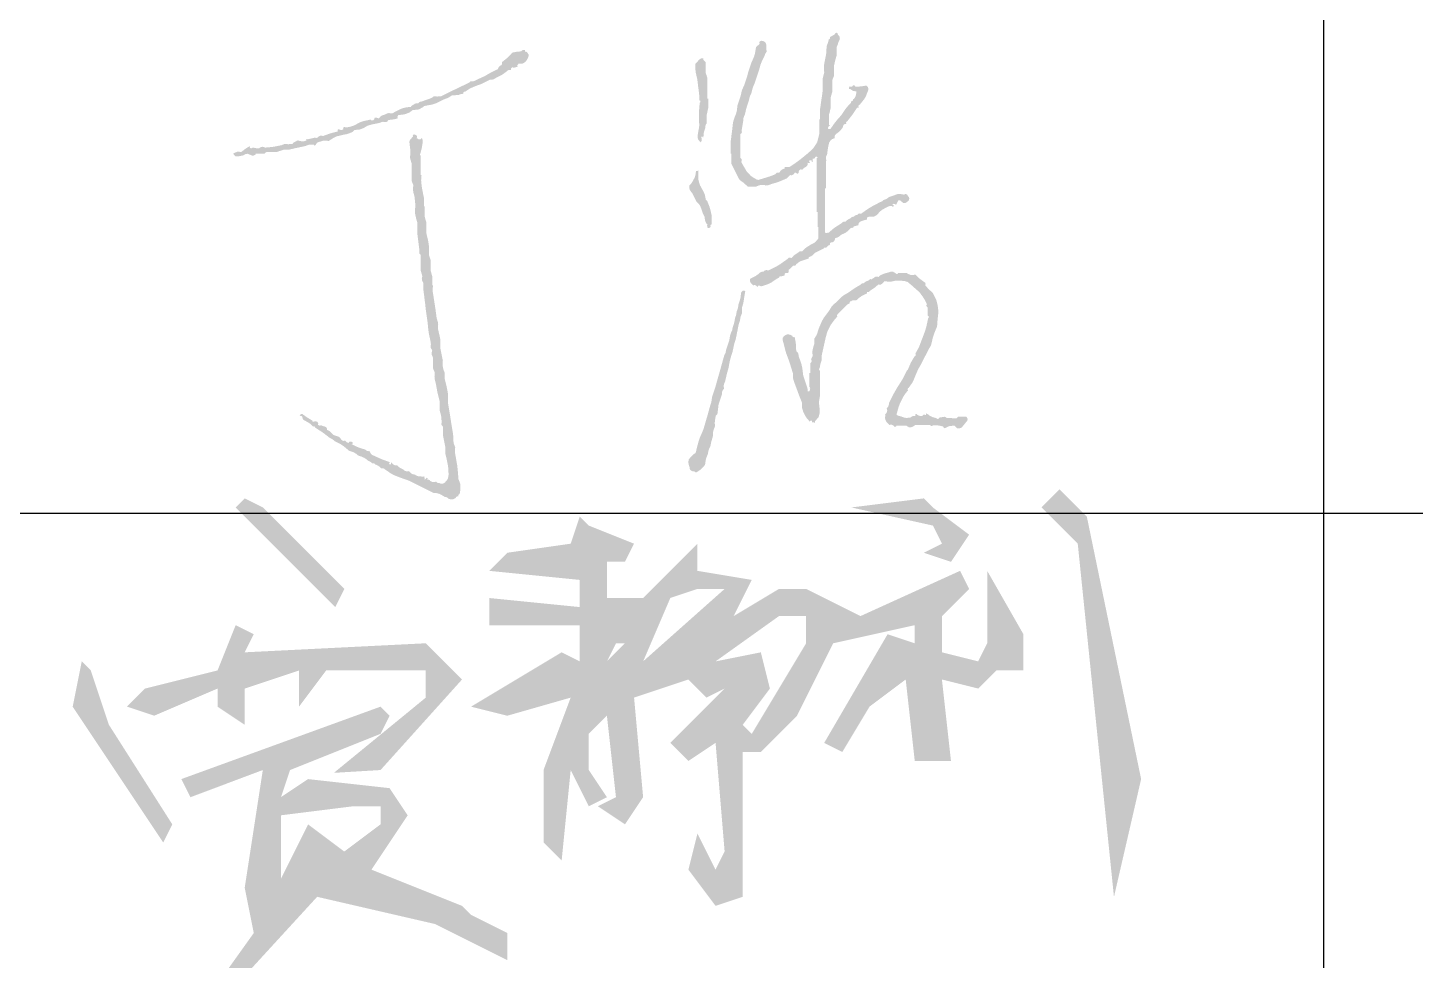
# Model space of a CAD drawing. Extents: x 6128144 to 12201635, y -1670122 to -706096.
# Drawn here: x 6537943 to 6539781, y -749982 to -748746 of the extents above; entities that cross this region are included whole.
import ezdxf

# ---------------------------------------------------------------- set-up
doc = ezdxf.new("R2010")
doc.units = 0
doc.header["$LTSCALE"] = 1000
doc.header["$MEASUREMENT"] = 0
doc.layers.get('0').update_dxf_attribs({"linetype": 'CONTINUOUS'})

msp = doc.modelspace()

# ---------------------------------------------------------------- hatches: boundary and pattern name
h = msp.add_hatch(color=256)
h.dxf.hatch_style = 1
h.paths.add_polyline_path([(6538432.9, -748866.3), (6538432.6, -748864.5), (6538432.9, -748863.3), (6538434, -748861.9), (6538440.3, -748861.2), (6538443.4, -748860.5), (6538449.3, -748858.1), (6538451.7, -748855.9), (6538453.6, -748855.1), (6538456.9, -748854.9), (6538460.3, -748854.5), (6538462.1, -748853.9), (6538465, -748852.1), (6538466.3, -748851.6), (6538466.9, -748851.1), (6538467.8, -748850), (6538478.6, -748847.9), (6538484, -748846.1), (6538493.9, -748841.2), (6538498.5, -748839.6), (6538500.7, -748838.5), (6538504.8, -748835.8), (6538508.3, -748835.6), (6538510, -748835.5), (6538513.5, -748835.3), (6538516, -748834.3), (6538517.4, -748834), (6538520, -748833.6), (6538519.9, -748832.2), (6538520.8, -748831), (6538522.2, -748830.9), (6538527.2, -748827.6), (6538529.8, -748826.2), (6538535.3, -748823.8), (6538538.3, -748822.6), (6538539.8, -748822.1), (6538542.9, -748821.1), (6538547.7, -748818.7), (6538550.1, -748817.5), (6538554.9, -748815.1), (6538558.5, -748814.9), (6538560.5, -748814.3), (6538563.6, -748812.4), (6538570.5, -748808.9), (6538573.8, -748806.8), (6538579.9, -748802), (6538581.3, -748802), (6538581.9, -748802), (6538583.2, -748802), (6538583.1, -748800.7), (6538583.4, -748799.8), (6538584.3, -748798.8), (6538587.4, -748798.9), (6538589, -748798.7), (6538591.9, -748797.7), (6538591.5, -748795.7), (6538593.2, -748793.8), (6538595.2, -748793.9), (6538598.2, -748793.7), (6538599.9, -748793), (6538602.3, -748791.1), (6538604.2, -748788.8), (6538605, -748787.4), (6538606.1, -748784.6), (6538606.6, -748782.7), (6538606.3, -748781.3), (6538605, -748779.7), (6538604.3, -748778.4), (6538603.2, -748777.9), (6538601.7, -748778.1), (6538601.7, -748777.2), (6538601.7, -748776.8), (6538601.7, -748775.9), (6538599.5, -748775.6), (6538598, -748776), (6538596.3, -748777.5), (6538591.7, -748777.9), (6538589.4, -748778.2), (6538584.8, -748779.2), (6538579.8, -748784.6), (6538577, -748787.1), (6538571.2, -748791.7), (6538571.4, -748793.9), (6538570.5, -748795.6), (6538568.5, -748796.6), (6538567.1, -748798.1), (6538566.5, -748799), (6538565.8, -748801), (6538558.7, -748804.3), (6538555.2, -748806.2), (6538548.4, -748810.2), (6538542.2, -748813), (6538539.2, -748814.4), (6538533.1, -748817.3), (6538530.9, -748817), (6538529.4, -748817.4), (6538527.7, -748818.9), (6538512.8, -748826), (6538505.4, -748829.6), (6538490.6, -748836.9), (6538488.4, -748836.9), (6538487.3, -748837), (6538485.2, -748837.4), (6538482.4, -748836.8), (6538480.4, -748837.3), (6538478.1, -748839.1), (6538472.7, -748841.1), (6538470, -748842), (6538464.5, -748844), (6538462.6, -748844.3), (6538461.6, -748844.8), (6538460.1, -748846.2), (6538457.4, -748846.3), (6538455.9, -748846.8), (6538453.6, -748848.3), (6538452.1, -748849.1), (6538451.4, -748849.7), (6538450.3, -748851.1), (6538445.5, -748851.5), (6538443.1, -748851.9), (6538438.4, -748853.2), (6538433.1, -748855.8), (6538430.5, -748857.1), (6538425.3, -748859.8), (6538421.4, -748859.2), (6538419, -748859.6), (6538415.5, -748861.4), (6538412, -748862.5), (6538410.3, -748863.6), (6538407.9, -748866.3), (6538405.4, -748865.5), (6538403.9, -748865.3), (6538401.3, -748865.8), (6538402, -748865.9), (6538402.3, -748866.9), (6538401.9, -748867.4), (6538400.6, -748868.9), (6538398.5, -748869.1), (6538397, -748867.9), (6538387.9, -748869.8), (6538383.4, -748871.3), (6538375.2, -748875.6), (6538370.6, -748877.2), (6538368.1, -748877.8), (6538363.2, -748878.3), (6538363.2, -748877.8), (6538362.5, -748877.5), (6538362.1, -748877.7), (6538361.1, -748878.2), (6538360.6, -748879.4), (6538361, -748880.5), (6538359.1, -748881.6), (6538357.7, -748881.7), (6538355.6, -748881), (6538354.7, -748880.7), (6538354, -748880.9), (6538353.4, -748881.5), (6538353.4, -748882.4), (6538353.4, -748882.9), (6538353.4, -748883.7), (6538345.4, -748885.7), (6538341.5, -748886.9), (6538333.8, -748889.7), (6538331.7, -748889), (6538330.2, -748889.2), (6538328.4, -748890.3), (6538326.7, -748891.8), (6538325.2, -748892.2), (6538322.9, -748891.9), (6538319, -748892.8), (6538317, -748893.2), (6538313.1, -748894.1), (6538312.9, -748893.6), (6538312.5, -748893.5), (6538312, -748893.5), (6538312, -748894.4), (6538312, -748894.8), (6538312, -748895.7), (6538308.6, -748896.6), (6538306.8, -748896.7), (6538303.3, -748896.3), (6538301.2, -748895.5), (6538299.7, -748895.7), (6538297.9, -748896.8), (6538295.9, -748897.7), (6538294.9, -748898.4), (6538293.5, -748900.1), (6538291.3, -748900.1), (6538290.2, -748900.2), (6538288.1, -748900.6), (6538284.6, -748900.1), (6538282.6, -748900.3), (6538279.3, -748901.7), (6538270.7, -748903.5), (6538266.3, -748904.2), (6538257.6, -748905), (6538254.2, -748903.9), (6538251.8, -748904.2), (6538248.9, -748906.1), (6538245.8, -748905.9), (6538244.2, -748905.6), (6538241.2, -748905), (6538239.6, -748905.7), (6538238.6, -748905.9), (6538236.9, -748905.5), (6538237.2, -748904.7), (6538237, -748903.9), (6538236.3, -748903.3), (6538231.8, -748906.2), (6538229.6, -748907.7), (6538225.4, -748911), (6538222, -748910.3), (6538219.9, -748910.6), (6538216.7, -748912), (6538215.8, -748912.2), (6538215.2, -748913.3), (6538215.6, -748914.2), (6538216.5, -748915.1), (6538216.9, -748915.5), (6538217.8, -748916.4), (6538222, -748916.5), (6538224.1, -748916.2), (6538228.2, -748915.3), (6538231.6, -748913.4), (6538234.3, -748913.2), (6538238, -748914.8), (6538240.4, -748915.7), (6538242.2, -748915.5), (6538244.5, -748914.2), (6538244.5, -748913.8), (6538244.5, -748913.6), (6538244.5, -748913.1), (6538249.3, -748913.1), (6538251.7, -748913.1), (6538256.5, -748913.1), (6538257.3, -748912.3), (6538257.8, -748911.8), (6538258.7, -748911), (6538264.1, -748911), (6538266.8, -748911), (6538272.3, -748911), (6538276.2, -748909.6), (6538278.1, -748909), (6538282.1, -748907.7), (6538287.6, -748907.8), (6538290.4, -748907.4), (6538295.7, -748906.1), (6538301.8, -748904.8), (6538304.8, -748904.2), (6538310.9, -748902.8), (6538315.1, -748901.2), (6538317.4, -748900.9), (6538321.8, -748901.2), (6538322.1, -748902), (6538323.3, -748902.3), (6538324, -748901.7), (6538324.9, -748900.4), (6538325.3, -748899.7), (6538326.2, -748898.4), (6538329.4, -748897.3), (6538331.1, -748896.8), (6538334.3, -748895.7), (6538337.2, -748895.6), (6538338.6, -748895.7), (6538341.4, -748896.3), (6538348.4, -748891.8), (6538352.4, -748890), (6538360.5, -748888.1), (6538365.6, -748887.1), (6538368.2, -748886.3), (6538373, -748884.3), (6538374.1, -748883.2), (6538374.6, -748882.6), (6538375.7, -748881.5), (6538380.9, -748881.4), (6538383.5, -748880.8), (6538388.3, -748878.8), (6538391.9, -748876.6), (6538393.9, -748875.7), (6538398.1, -748874.5), (6538402.4, -748873.6), (6538404.6, -748873.2), (6538409, -748872.3), (6538411.8, -748871), (6538413.5, -748870.8), (6538416.6, -748871.2), (6538418.4, -748870.9), (6538419.5, -748870.1), (6538420.4, -748868.5), (6538425.4, -748867.9), (6538428, -748867.5)])
h.paths.add_polyline_path([(6538466.1, -748963.5), (6538465, -748957.8), (6538464.2, -748951.3), (6538464, -748948), (6538464.5, -748941.5), (6538464.1, -748941.5), (6538463.4, -748941.5), (6538463.4, -748931), (6538463.4, -748925.8), (6538463.4, -748915.3), (6538462.6, -748915), (6538462.3, -748913.8), (6538462.9, -748913.1), (6538464.5, -748907.1), (6538465.1, -748904), (6538466.1, -748897.9), (6538466.2, -748895.7), (6538465.9, -748894.5), (6538465, -748892.4), (6538463.2, -748894), (6538461.1, -748894.2), (6538459.1, -748893), (6538458.4, -748892.8), (6538458.1, -748891.9), (6538458.5, -748891.4), (6538458.5, -748889.8), (6538457.8, -748888.7), (6538456.3, -748888.1), (6538454.9, -748887.6), (6538453.8, -748887.8), (6538452.5, -748888.6), (6538453.2, -748888.8), (6538453.5, -748889.7), (6538453.1, -748890.3), (6538451.6, -748892.1), (6538450.9, -748893), (6538449.3, -748894.6), (6538448.6, -748896.7), (6538448.5, -748897.9), (6538448.7, -748900.1), (6538449.6, -748907.4), (6538449.7, -748911.2), (6538449.3, -748918.6), (6538450.1, -748921.6), (6538450.6, -748923.2), (6538451.4, -748926.2), (6538451.4, -748935.4), (6538451.4, -748939.9), (6538451.4, -748949.1), (6538452.3, -748951.3), (6538452.7, -748952.3), (6538453.6, -748954.5), (6538453.2, -748960.6), (6538453.6, -748963.9), (6538455.2, -748969.8), (6538456.1, -748978.4), (6538456.2, -748982.8), (6538455.8, -748991.6), (6538456.9, -748996.8), (6538457.5, -748999.5), (6538459.1, -749004.6), (6538459.1, -749010.7), (6538459.1, -749013.8), (6538459.1, -749019.9), (6538459.3, -749021.6), (6538459.4, -749022.5), (6538459.6, -749024.2), (6538460.5, -749031.2), (6538460.9, -749034.7), (6538461.8, -749041.7), (6538461.4, -749043.9), (6538461.8, -749045.4), (6538463.4, -749047.1), (6538463.4, -749055.4), (6538463.4, -749059.5), (6538463.4, -749067.8), (6538464.3, -749070.8), (6538464.7, -749072.4), (6538465.6, -749075.4), (6538464.9, -749078.9), (6538465.2, -749081), (6538466.7, -749084.1), (6538466.7, -749086.7), (6538466.7, -749088), (6538466.7, -749090.7), (6538466.9, -749092.4), (6538467, -749093.3), (6538467.2, -749095), (6538468.1, -749102), (6538468.5, -749105.5), (6538469.4, -749112.4), (6538469.8, -749116.4), (6538470, -749118.3), (6538470.5, -749122.2), (6538471.4, -749128.3), (6538471.8, -749131.4), (6538472.7, -749137.5), (6538473.5, -749146.3), (6538474.1, -749150.7), (6538475.9, -749159.3), (6538476.8, -749163.6), (6538476.9, -749165.8), (6538476.5, -749170.2), (6538477.4, -749171.5), (6538477.8, -749172.1), (6538478.7, -749173.4), (6538477.9, -749177.3), (6538478.1, -749179.6), (6538479.7, -749183.2), (6538479.7, -749188.9), (6538479.7, -749191.7), (6538479.7, -749197.4), (6538480.6, -749199.6), (6538481.1, -749200.7), (6538481.9, -749202.8), (6538481.7, -749209), (6538482.1, -749212.1), (6538483.6, -749218.1), (6538485.2, -749227.3), (6538486.2, -749231.9), (6538488.5, -749241), (6538488.5, -749245.8), (6538488.5, -749248.2), (6538488.5, -749252.9), (6538490.2, -749259.3), (6538490.8, -749262.7), (6538491.2, -749269.3), (6538490.8, -749271.5), (6538491.3, -749273), (6538492.8, -749274.7), (6538492.8, -749279.1), (6538492.8, -749281.3), (6538492.8, -749285.6), (6538494.1, -749292.2), (6538494.7, -749295.4), (6538496.1, -749302), (6538495.9, -749308.1), (6538496.2, -749311.2), (6538497.7, -749317.2), (6538499.4, -749325.6), (6538500, -749329.9), (6538500.4, -749338.4), (6538499.7, -749343), (6538498.5, -749345.3), (6538495.5, -749348.8), (6538492.7, -749350.5), (6538490.4, -749350.6), (6538487.4, -749349.3), (6538485.9, -749349.3), (6538485, -749348.8), (6538484.1, -749347.7), (6538480.9, -749348.3), (6538478.9, -749348.1), (6538475.9, -749346.6), (6538474.9, -749345.4), (6538473.6, -749345), (6538472.1, -749345.5), (6538472.7, -749344.3), (6538472.5, -749343.2), (6538471.6, -749342.3), (6538470.5, -749343.3), (6538469.9, -749343.9), (6538468.9, -749345), (6538468.6, -749343.4), (6538468.5, -749342.7), (6538468.2, -749340.5), (6538467, -749341.2), (6538465.5, -749341.3), (6538463.4, -749340.6), (6538460.2, -749340.6), (6538458.5, -749340.1), (6538455.8, -749338.4), (6538452.6, -749337.8), (6538451, -749336.9), (6538448.7, -749334.6), (6538448.5, -749334), (6538447.6, -749333.7), (6538447.1, -749334.1), (6538444, -749333.9), (6538442.4, -749333.3), (6538440, -749331.4), (6538436.5, -749329.6), (6538434.8, -749328.5), (6538431.8, -749325.9), (6538429.6, -749326), (6538428.2, -749325.6), (6538426.4, -749324.3), (6538425.5, -749323.4), (6538425.1, -749323), (6538424.2, -749322.1), (6538424.2, -749323.2), (6538424.2, -749323.7), (6538424.2, -749324.8), (6538423.3, -749324.8), (6538422.9, -749324.8), (6538422, -749324.8), (6538421.6, -749323.7), (6538422, -749322.6), (6538423.1, -749322.1), (6538413.4, -749318.6), (6538408.6, -749316.6), (6538399.2, -749312.3), (6538397.5, -749310.7), (6538396.7, -749309.6), (6538395.9, -749307.4), (6538393.3, -749307.2), (6538391.9, -749306.7), (6538389.9, -749305.2), (6538382.5, -749302.9), (6538378.9, -749301.5), (6538371.9, -749298.1), (6538373, -749297.6), (6538373.4, -749296.5), (6538373, -749295.4), (6538371.4, -749294.7), (6538370.4, -749294.5), (6538368.7, -749294.9), (6538368.5, -749295.8), (6538367.4, -749296.4), (6538366.5, -749296), (6538365, -749295.2), (6538364.3, -749294.6), (6538363.2, -749293.2), (6538361.3, -749293.7), (6538359.9, -749293.4), (6538358.3, -749292.2), (6538356.6, -749289.6), (6538355.2, -749288.4), (6538352.3, -749287.3), (6538348.9, -749286.3), (6538347.2, -749285.3), (6538344.7, -749282.9), (6538342.9, -749280.9), (6538341.7, -749280.1), (6538339.2, -749279.1), (6538339.1, -749277), (6538338.3, -749275.8), (6538336.5, -749274.7), (6538334.5, -749274.3), (6538333.5, -749273.9), (6538331.6, -749273.1), (6538329.9, -749273.4), (6538328.9, -749273.3), (6538327.3, -749272.5), (6538327.6, -749270.8), (6538327.3, -749269.6), (6538326.2, -749268.2), (6538324.9, -749267.9), (6538324.2, -749267.8), (6538322.9, -749267.6), (6538321.8, -749268.4), (6538320.1, -749267.9), (6538319.6, -749266.6), (6538314.7, -749263.7), (6538312.3, -749262.2), (6538307.7, -749258.9), (6538306.6, -749257.8), (6538304.6, -749258.1), (6538303.9, -749259.5), (6538303.4, -749259.7), (6538303.2, -749260.1), (6538303.3, -749260.6), (6538304.7, -749260.4), (6538305.6, -749260.7), (6538306.6, -749261.7), (6538307, -749264.3), (6538308.1, -749265.8), (6538310.4, -749267.1), (6538314.9, -749269.6), (6538317, -749271.1), (6538320.7, -749274.7), (6538322.2, -749274.5), (6538323.3, -749275.1), (6538324, -749276.4), (6538331.6, -749281.2), (6538335.4, -749283.9), (6538342.5, -749289.4), (6538345.3, -749290.9), (6538346.7, -749291.7), (6538349.1, -749293.8), (6538357.4, -749298.1), (6538361.4, -749300.8), (6538368.7, -749306.9), (6538372.5, -749308), (6538374.4, -749308.8), (6538377.9, -749310.7), (6538380.3, -749312.8), (6538381.9, -749313.6), (6538385, -749314.5), (6538388.7, -749316.2), (6538390.5, -749317.3), (6538393.7, -749319.9), (6538396.1, -749321), (6538397.3, -749321.8), (6538399.2, -749323.7), (6538400.6, -749323.2), (6538402, -749323.6), (6538403, -749324.8), (6538406.6, -749326.3), (6538408.3, -749327.5), (6538411.1, -749330.3), (6538413.4, -749330), (6538414.9, -749330.4), (6538416.6, -749331.9), (6538423.9, -749336.8), (6538427.9, -749339), (6538436.2, -749342.3), (6538446, -749345.7), (6538450.9, -749347.8), (6538460.1, -749352.6), (6538468.4, -749356.7), (6538472.6, -749358.8), (6538480.8, -749362.9), (6538483.9, -749362.8), (6538485.5, -749363.1), (6538488.5, -749364), (6538491.2, -749365.4), (6538492.5, -749366.2), (6538495, -749367.8), (6538497.4, -749368.2), (6538498.7, -749368.9), (6538500.4, -749370.6), (6538504.1, -749371.3), (6538506.3, -749371), (6538509.7, -749369.5), (6538510.5, -749367.9), (6538511.8, -749367.2), (6538513.5, -749367.3), (6538513.3, -749365.9), (6538513.8, -749364.7), (6538515.1, -749364), (6538516, -749358.4), (6538516.1, -749355.5), (6538515.7, -749349.9), (6538514.8, -749347.7), (6538514.4, -749346.6), (6538513.5, -749344.4), (6538512.5, -749332.2), (6538511.8, -749326.1), (6538509.7, -749313.9), (6538508.8, -749309.2), (6538508.7, -749306.7), (6538509.2, -749302), (6538508.3, -749299.8), (6538507.8, -749298.7), (6538507, -749296.5), (6538506.5, -749286.9), (6538505.9, -749282), (6538504.3, -749272.5), (6538502.4, -749260.3), (6538501.4, -749254.2), (6538499.4, -749242.1), (6538499.4, -749237.3), (6538499.4, -749234.9), (6538499.4, -749230.1), (6538497.9, -749222.2), (6538497, -749218.2), (6538495, -749210.5), (6538495.4, -749205.6), (6538495, -749203), (6538493.4, -749198.5), (6538492.5, -749194.2), (6538492.4, -749191.9), (6538492.8, -749187.6), (6538491.5, -749181.1), (6538490.9, -749177.8), (6538489.5, -749171.3), (6538489.5, -749166.5), (6538489.5, -749164.1), (6538489.5, -749159.3), (6538488.3, -749153.6), (6538487.6, -749150.8), (6538486.3, -749145.1), (6538486.6, -749139.4), (6538486.2, -749136.4), (6538484.6, -749131), (6538483, -749119.2), (6538482.1, -749113.3), (6538480.3, -749101.6), (6538479.4, -749096), (6538479.3, -749093), (6538479.7, -749087.4), (6538479.3, -749087.4), (6538478.7, -749087.4), (6538478.7, -749082.6), (6538478.7, -749080.2), (6538478.7, -749075.4), (6538477.8, -749072.4), (6538477.4, -749070.8), (6538476.5, -749067.8), (6538476.5, -749062.1), (6538476.5, -749059.3), (6538476.5, -749053.6), (6538475.6, -749051), (6538475.2, -749049.7), (6538474.3, -749047.1), (6538474.3, -749042.3), (6538474.3, -749039.9), (6538474.3, -749035.1), (6538473.3, -749028.5), (6538472.6, -749025.3), (6538471, -749018.8), (6538471, -749013.1), (6538471, -749010.3), (6538471, -749004.6), (6538470.2, -749001.6), (6538469.7, -749000), (6538468.9, -748997), (6538468.9, -748991.3), (6538468.9, -748988.5), (6538468.9, -748982.8), (6538468.4, -748982.8), (6538467.8, -748982.8), (6538467.8, -748978.5), (6538467.8, -748976.3), (6538467.8, -748971.9), (6538466.6, -748966.3)])
h.paths.add_polyline_path([(6538876.7, -749175.6), (6538878.2, -749168.6), (6538879, -749165.1), (6538881.1, -749158.2), (6538882, -749153.8), (6538882.4, -749151.7), (6538883.3, -749147.3), (6538884.3, -749142), (6538884.9, -749139.4), (6538886.5, -749134.2), (6538887.2, -749130.2), (6538887.7, -749128.2), (6538889.3, -749124.4), (6538889.1, -749119.2), (6538889.4, -749116.4), (6538890.9, -749111.4), (6538892, -749104.8), (6538892.5, -749101.6), (6538893.6, -749095), (6538892.3, -749094.7), (6538891.7, -749094.6), (6538890.4, -749094.5), (6538889.5, -749095.3), (6538889, -749095.8), (6538888.2, -749096.7), (6538887.3, -749103.5), (6538886.5, -749106.9), (6538884.4, -749113.5), (6538884, -749117.1), (6538883.5, -749118.9), (6538882.2, -749122.2), (6538881.6, -749125.8), (6538881.2, -749127.6), (6538880, -749131), (6538879.1, -749136.3), (6538878.4, -749138.9), (6538876.7, -749144), (6538876.3, -749146.7), (6538875.8, -749148.1), (6538874.6, -749150.6), (6538873.4, -749154.4), (6538873, -749156.4), (6538872.4, -749160.4), (6538870.6, -749165.6), (6538869.8, -749168.2), (6538868, -749173.4), (6538867.7, -749176.2), (6538867.2, -749177.6), (6538865.8, -749180), (6538861.1, -749197), (6538858.7, -749205.5), (6538853.9, -749222.4), (6538852.1, -749227.7), (6538851.3, -749230.3), (6538849.5, -749235.5), (6538848.9, -749240.6), (6538848.3, -749243.2), (6538846.8, -749248), (6538843.4, -749260.3), (6538841.6, -749266.4), (6538838.1, -749278.5), (6538833.6, -749288.9), (6538831.7, -749294.3), (6538828.8, -749305.2), (6538828.3, -749308.3), (6538827.1, -749310.1), (6538824.5, -749311.8), (6538822.1, -749314.4), (6538820.9, -749315.7), (6538818.5, -749318.3), (6538818.2, -749322.2), (6538818.4, -749324.3), (6538819.6, -749328.1), (6538820.1, -749331), (6538821.3, -749332.7), (6538823.9, -749334.1), (6538825.8, -749334.2), (6538826.8, -749334.6), (6538828.3, -749335.7), (6538833.6, -749332.3), (6538836.1, -749330.1), (6538840.3, -749325.4), (6538841.1, -749319.4), (6538841.9, -749316.4), (6538844.1, -749310.7), (6538844.8, -749306.6), (6538845.5, -749304.6), (6538847.3, -749300.9), (6538848.4, -749295.6), (6538849.1, -749293), (6538850.6, -749287.8), (6538850.8, -749282.5), (6538851.4, -749279.7), (6538853.3, -749274.7), (6538853.2, -749269), (6538853.5, -749266.2), (6538854.4, -749260.6), (6538855.3, -749259.7), (6538855.7, -749259.3), (6538856.6, -749258.4), (6538857.3, -749253.2), (6538857.6, -749250.6), (6538858.2, -749245.3), (6538860, -749240.1), (6538860.8, -749237.5), (6538862.6, -749232.3), (6538862.7, -749229), (6538863.4, -749227.2), (6538865.3, -749224.6), (6538865, -749220.7), (6538865.4, -749218.5), (6538866.9, -749214.8), (6538868.5, -749207.8), (6538869.3, -749204.3), (6538871.3, -749197.4), (6538872.9, -749188.6), (6538874, -749184.2)])
h.paths.add_polyline_path([(6538992.7, -749233.3), (6538992.7, -749220.3), (6538992.7, -749213.7), (6538992.7, -749200.7), (6538991.6, -749200), (6538991.3, -749198.4), (6538992.2, -749197.4), (6538992.9, -749193), (6538993.4, -749190.7), (6538994.9, -749186.5), (6538994.8, -749182.1), (6538995, -749179.9), (6538996, -749175.6), (6538997.5, -749168.6), (6538998.3, -749165.2), (6538999.8, -749158.2), (6539001.7, -749151), (6539003, -749147.4), (6539006.3, -749140.8), (6539009.8, -749135.8), (6539011.7, -749133.4), (6539015.6, -749128.8), (6539015.2, -749127.5), (6539015.4, -749126.6), (6539016.1, -749125.5), (6539021.2, -749120.5), (6539023.7, -749118), (6539028.7, -749113), (6539030, -749112.3), (6539030.6, -749112), (6539031.9, -749111.4), (6539031.8, -749110), (6539032.7, -749108.8), (6539034.1, -749108.6), (6539035.1, -749107.7), (6539036, -749107.4), (6539037.4, -749107.5), (6539040, -749107.6), (6539041.7, -749106.8), (6539043.4, -749104.8), (6539047.7, -749101.8), (6539050, -749100.5), (6539054.8, -749098.3), (6539054.8, -749097.4), (6539054.8, -749097), (6539054.8, -749096.1), (6539056.3, -749096.6), (6539057.6, -749096.3), (6539058.6, -749095), (6539063.4, -749091.8), (6539065.7, -749090.1), (6539070.1, -749086.3), (6539072, -749086.8), (6539073.4, -749086.5), (6539075, -749085.2), (6539076.3, -749083.9), (6539076.9, -749083.3), (6539078.2, -749081.9), (6539081.9, -749082.5), (6539083.8, -749082.6), (6539087.5, -749082.5), (6539091.8, -749081.5), (6539094, -749081.3), (6539098.4, -749081.4), (6539102.6, -749081.6), (6539104.7, -749081.9), (6539108.7, -749083), (6539115.1, -749088.4), (6539118.2, -749091.2), (6539124.5, -749096.7), (6539128.9, -749102.7), (6539130.9, -749105.9), (6539134.3, -749112.4), (6539133.6, -749114.1), (6539134, -749115.7), (6539135.4, -749116.8), (6539135.4, -749121.2), (6539135.4, -749123.3), (6539135.4, -749127.7), (6539136.6, -749128.3), (6539136.9, -749130), (6539136, -749131), (6539133.4, -749143), (6539131.6, -749148.9), (6539127.2, -749160.4), (6539124.5, -749167.6), (6539122.9, -749171.1), (6539119.1, -749177.8), (6539119.6, -749179.3), (6539119.2, -749180.6), (6539118, -749181.6), (6539114.3, -749187.7), (6539112.6, -749190.9), (6539109.8, -749197.4), (6539109.3, -749198.9), (6539108.8, -749199.6), (6539107.6, -749200.7), (6539105.5, -749205), (6539104.4, -749207.2), (6539102.2, -749211.6), (6539094.4, -749223.9), (6539090.8, -749230.2), (6539084.2, -749243.1), (6539083.7, -749246.4), (6539083, -749248.1), (6539081, -749250.8), (6539081.7, -749253.5), (6539081.4, -749255.4), (6539079.9, -749257.8), (6539079.2, -749258), (6539078.9, -749258.9), (6539079.3, -749259.5), (6539078.8, -749263), (6539079.1, -749265), (6539080.4, -749268.2), (6539082.1, -749269.9), (6539083, -749270.8), (6539084.8, -749272.5), (6539087.2, -749272.1), (6539088.8, -749272.6), (6539090.8, -749274.2), (6539091.7, -749275.1), (6539093.4, -749274.8), (6539094, -749273.6), (6539099.2, -749273.6), (6539101.9, -749273.6), (6539107.1, -749273.6), (6539110.5, -749275.6), (6539113.3, -749275.7), (6539116.9, -749274.2), (6539117.6, -749273.8), (6539117.9, -749273.3), (6539118, -749272.5), (6539126.3, -749272.5), (6539130.4, -749272.5), (6539138.7, -749272.5), (6539139.3, -749273.7), (6539141, -749274), (6539141.9, -749273.1), (6539147.6, -749273.1), (6539150.6, -749273.4), (6539156.1, -749274.7), (6539156.3, -749275.9), (6539157.1, -749276.7), (6539158.3, -749276.9), (6539162.9, -749274.5), (6539165.6, -749273.8), (6539170.8, -749273.6), (6539172.1, -749274.9), (6539172.8, -749275.6), (6539174.1, -749276.9), (6539176.7, -749277.1), (6539178.2, -749276.9), (6539180.6, -749275.8), (6539183.4, -749272.3), (6539184.8, -749270.6), (6539187.7, -749267.1), (6539188.2, -749264.9), (6539187.9, -749263.5), (6539186.6, -749261.7), (6539182.2, -749261.7), (6539180.1, -749261.7), (6539175.7, -749261.7), (6539174.8, -749262.5), (6539174.4, -749263), (6539173.5, -749263.8), (6539168.3, -749263.6), (6539165.7, -749263.5), (6539160.5, -749263.3), (6539158.7, -749262), (6539157.2, -749261.7), (6539155, -749262.2), (6539153.5, -749262.3), (6539152.7, -749262.4), (6539151.2, -749262.7), (6539149.9, -749264.3), (6539147.9, -749264.5), (6539146.3, -749263.3), (6539142.7, -749262.5), (6539140.9, -749261.8), (6539137.6, -749260), (6539136.1, -749258.6), (6539135.1, -749258.1), (6539133.2, -749257.3), (6539133.2, -749258.2), (6539133.2, -749258.6), (6539133.2, -749259.5), (6539131.9, -749259.2), (6539131.3, -749259.1), (6539130, -749258.9), (6539129.3, -749259.6), (6539129, -749259.9), (6539128.3, -749260.6), (6539125.4, -749260.6), (6539123.8, -749260.3), (6539121.2, -749258.9), (6539120.7, -749258.2), (6539119.9, -749258), (6539119.1, -749258.4), (6539119.1, -749259.3), (6539119.1, -749259.7), (6539119.1, -749260.6), (6539116.3, -749260.6), (6539114.8, -749261.1), (6539112.5, -749262.7), (6539107.3, -749263.3), (6539104.4, -749262.9), (6539099.5, -749261.1), (6539097.2, -749260.7), (6539096, -749260.2), (6539094, -749258.9), (6539096.5, -749249.7), (6539098.1, -749245.2), (6539102.2, -749236.6), (6539104.7, -749232.5), (6539106.1, -749230.5), (6539109.3, -749226.8), (6539108.7, -749225.3), (6539109.1, -749224), (6539110.4, -749223), (6539114.6, -749217.1), (6539116.4, -749213.9), (6539119.1, -749207.2), (6539121.9, -749200.5), (6539123.6, -749197.2), (6539127.2, -749190.9), (6539129.4, -749186.5), (6539130.5, -749184.3), (6539132.7, -749180), (6539135.4, -749174.7), (6539136.8, -749172), (6539139.8, -749166.9), (6539142.1, -749157.1), (6539143.6, -749152.3), (6539147.4, -749142.9), (6539147.8, -749141.2), (6539147.9, -749140.3), (6539147.9, -749138.6), (6539148.6, -749132), (6539148.9, -749128.8), (6539149.6, -749122.2), (6539148.8, -749116.1), (6539148.3, -749113), (6539146.8, -749107), (6539144.9, -749103.1), (6539143.9, -749101.1), (6539141.9, -749097.2), (6539137.7, -749093.6), (6539135.7, -749091.6), (6539132.1, -749087.4), (6539132.6, -749085.6), (6539132, -749084.1), (6539130.5, -749083), (6539125.7, -749079.5), (6539123.3, -749077.5), (6539119.1, -749073.2), (6539115, -749074), (6539112.6, -749073.7), (6539108.1, -749071.9), (6539108.2, -749071.1), (6539103.4, -749071.1), (6539101, -749071.1), (6539096.2, -749071.1), (6539095.6, -749072.2), (6539093.9, -749072.5), (6539092.9, -749071.6), (6539089.6, -749069.6), (6539086.9, -749069.3), (6539083.1, -749070.5), (6539079.1, -749071.6), (6539077.2, -749072.2), (6539073.3, -749073.8), (6539071.9, -749074.7), (6539071.2, -749075.3), (6539070.1, -749076.5), (6539067.7, -749075.8), (6539066, -749076.1), (6539064.1, -749077.6), (6539062.8, -749078.2), (6539062.2, -749078.7), (6539061.3, -749079.8), (6539059.8, -749079.2), (6539058.5, -749079.6), (6539057.5, -749080.9), (6539054.5, -749082), (6539053, -749082.7), (6539050.5, -749084.7), (6539048.5, -749085), (6539047.5, -749085.5), (6539046.1, -749086.9), (6539039.8, -749090.5), (6539036.8, -749092.5), (6539030.9, -749096.7), (6539023.9, -749100.8), (6539020.6, -749103.4), (6539015.1, -749109.2), (6539010.2, -749113.2), (6539008, -749115.7), (6539004.7, -749121.2), (6538997.9, -749130.2), (6538995, -749135.3), (6538990.6, -749145.7), (6538989.1, -749150.9), (6538988, -749153.6), (6538985.1, -749158.2), (6538985.2, -749163), (6538984.9, -749165.5), (6538983.5, -749170.2), (6538982.6, -749174.4), (6538982.5, -749176.7), (6538982.9, -749181.1), (6538982.1, -749182.8), (6538981.6, -749183.7), (6538980.8, -749185.4), (6538981.6, -749187.5), (6538981.2, -749189.3), (6538979.7, -749190.9), (6538979.7, -749196.1), (6538979.7, -749198.7), (6538979.7, -749203.9), (6538978.6, -749203.9), (6538978.6, -749211.3), (6538978.6, -749215), (6538978.6, -749222.4), (6538979.4, -749222.8), (6538979.7, -749224), (6538979.1, -749224.6), (6538979.2, -749225.9), (6538979.1, -749226.7), (6538978.6, -749227.9), (6538977.7, -749227.9), (6538977.3, -749227.9), (6538976.4, -749227.9), (6538976.1, -749224.8), (6538975.7, -749223.2), (6538974.8, -749220.3), (6538973, -749215), (6538972.1, -749212.4), (6538970.4, -749207.2), (6538969.1, -749196.8), (6538967.9, -749191.5), (6538964.4, -749181.6), (6538964, -749178.5), (6538963.3, -749176.8), (6538961.1, -749174.5), (6538960.8, -749167.1), (6538960.4, -749163.3), (6538959, -749156), (6538957.5, -749156.3), (6538956.4, -749155.7), (6538955.7, -749154.4), (6538952.9, -749153), (6538951.2, -749152.6), (6538948.1, -749152.7), (6538948, -749153.2), (6538947.4, -749153.5), (6538947, -749153.3), (6538944.4, -749155.2), (6538943.3, -749157.2), (6538943.2, -749160.4), (6538945, -749166.9), (6538945.8, -749170.2), (6538947.5, -749176.7), (6538951.6, -749187.7), (6538953.4, -749193.3), (6538956.8, -749204.5), (6538956.7, -749209.1), (6538957.1, -749211.5), (6538958.4, -749215.9), (6538962.5, -749226.8), (6538964.5, -749232.3), (6538968.8, -749243.1), (6538968.6, -749248), (6538969, -749250.5), (6538970.4, -749255.1), (6538973.2, -749260.7), (6538975, -749263.4), (6538979.1, -749268.2), (6538979.6, -749267.1), (6538980.7, -749266.7), (6538981.8, -749267.1), (6538981.8, -749268), (6538981.8, -749268.4), (6538981.8, -749269.3), (6538983.6, -749268.9), (6538984.8, -749269.2), (6538986.2, -749270.4), (6538985.7, -749268.6), (6538986.3, -749267.1), (6538987.8, -749266), (6538988.6, -749264.5), (6538989.2, -749263.8), (6538990.6, -749262.7), (6538991.8, -749258.5), (6538992.2, -749256.3), (6538992.2, -749251.9), (6538991.4, -749244.5), (6538991.5, -749240.6)])
h.paths.add_polyline_path([(6538951.4, -749066.7), (6538953, -749065.6), (6538954.7, -749063.9), (6538955.6, -749063), (6538957.3, -749061.3), (6538958.9, -749061.6), (6538960.3, -749061.1), (6538961.1, -749059.6), (6538964.6, -749056.8), (6538966.7, -749055.6), (6538970.9, -749054.2), (6538973.6, -749053.3), (6538974.9, -749052.9), (6538977.5, -749052), (6538977.5, -749051.3), (6538977.5, -749050.4), (6538981.4, -749048.7), (6538983.2, -749047.4), (6538986.2, -749044.4), (6538990.6, -749042.2), (6538992.7, -749041.1), (6538997.1, -749038.9), (6538997.8, -749038.5), (6538998.1, -749038.1), (6538998.2, -749037.3), (6538999.7, -749037.8), (6539001, -749037.4), (6539002, -749036.2), (6539003.3, -749035.1), (6539004.1, -749034.6), (6539005.8, -749034), (6539005.6, -749032.7), (6539005.9, -749031.8), (6539006.9, -749030.8), (6539009.5, -749030.3), (6539011, -749029.3), (6539012.3, -749026.9), (6539012.3, -749026.3), (6539012.3, -749025.3), (6539016.1, -749023.9), (6539017.9, -749022.9), (6539021, -749020.4), (6539026.6, -749017.7), (6539029.3, -749015.7), (6539033.6, -749011.2), (6539035.2, -749011.5), (6539036.5, -749011), (6539037.4, -749009.5), (6539039.8, -749008.8), (6539041, -749008.5), (6539043.4, -749007.9), (6539044, -749005.2), (6539045.2, -749003.6), (6539047.7, -749002.4), (6539050.5, -749001.4), (6539051.9, -749001), (6539054.8, -749000.3), (6539054.7, -748998.9), (6539055, -748998), (6539055.9, -748997), (6539057.5, -748996.6), (6539059.2, -748996.5), (6539062.8, -748996.7), (6539064.8, -748996.2), (6539067.9, -748994.3), (6539072.6, -748989.3), (6539075.4, -748987.1), (6539081.5, -748983.9), (6539083.7, -748982.8), (6539085, -748982.5), (6539087.5, -748982.3), (6539088.4, -748983.2), (6539089.8, -748983.2), (6539090.8, -748982.3), (6539089.7, -748981.2), (6539089.1, -748980.7), (6539088, -748979.6), (6539090.3, -748979.5), (6539091.5, -748979.7), (6539093.5, -748980.7), (6539094.6, -748978.5), (6539095.1, -748977.4), (6539096.2, -748975.2), (6539097.7, -748974.7), (6539099, -748975.1), (6539100, -748976.3), (6539101.3, -748976.9), (6539101.9, -748977.4), (6539102.7, -748978.5), (6539105, -748978.6), (6539106.3, -748978.2), (6539108.2, -748976.8), (6539109.1, -748976), (6539109.5, -748975.5), (6539110.4, -748974.7), (6539110.9, -748972.5), (6539110.6, -748971), (6539109.3, -748969.2), (6539108.2, -748967.5), (6539107, -748966.7), (6539104.9, -748966.5), (6539104.6, -748967.3), (6539103.4, -748967.6), (6539102.7, -748967), (6539097.5, -748966.4), (6539094.6, -748966.8), (6539089.7, -748968.7), (6539085.5, -748970), (6539083.4, -748971.1), (6539079.9, -748973.6), (6539077.9, -748973.9), (6539076.9, -748974.4), (6539075.5, -748975.8), (6539071.1, -748977.9), (6539069, -748979), (6539064.6, -748981.2), (6539057.4, -748985.4), (6539053.9, -748987.7), (6539047.2, -748992.6), (6539044.9, -748992.3), (6539043.5, -748992.8), (6539041.7, -748994.3), (6539039.8, -748994.6), (6539038.8, -748995.1), (6539037.4, -748996.5), (6539035.5, -748996.8), (6539034.4, -748997.3), (6539033, -748998.6), (6539030.2, -749000.1), (6539028.9, -749000.9), (6539026.5, -749003), (6539023.9, -749003.3), (6539022.5, -749003.9), (6539020.5, -749005.7), (6539013.6, -749010), (6539010.3, -749012.4), (6539004.2, -749017.7), (6539002.6, -749017.9), (6539001.9, -749018), (6539000.4, -749018.2), (6539000.1, -749017.8), (6538999.7, -749017.6), (6538999.3, -749017.7), (6538999.3, -748994.2), (6538999.3, -748982.4), (6538999.3, -748958.9), (6539000.4, -748958.9), (6539000.4, -748944.5), (6539000.4, -748937.3), (6539000.4, -748922.9), (6539000.8, -748922.9), (6539001.1, -748922.3), (6539000.9, -748921.8), (6539000.4, -748918.8), (6539000.6, -748917), (6539002, -748914.2), (6539002.8, -748907.9), (6539003.3, -748904.7), (6539004.7, -748898.4), (6539006.9, -748895.2), (6539008.7, -748893.8), (6539012.3, -748892.4), (6539012, -748890.2), (6539012.5, -748888.7), (6539014, -748887), (6539018.1, -748883.8), (6539020, -748881.9), (6539023.2, -748877.7), (6539023.4, -748875.4), (6539025.3, -748873.8), (6539027.6, -748873.9), (6539027.1, -748872.4), (6539027.4, -748871.1), (6539028.7, -748870.1), (6539034.2, -748863.2), (6539036.8, -748859.6), (6539041.7, -748852.1), (6539042.6, -748852.1), (6539043, -748852.1), (6539043.9, -748852.1), (6539043.5, -748850.3), (6539044, -748848.8), (6539045.6, -748847.8), (6539051, -748841.1), (6539053.3, -748837.3), (6539056.4, -748829.3), (6539056.7, -748827.3), (6539056.6, -748826.2), (6539055.9, -748824.4), (6539055.2, -748823.7), (6539054.9, -748823.4), (6539054.3, -748822.7), (6539048.4, -748823.7), (6539045.5, -748824), (6539039.6, -748824.4), (6539038.9, -748823.1), (6539037.7, -748822.5), (6539036.3, -748822.7), (6539035.2, -748824.1), (6539033.6, -748824.5), (6539031.9, -748823.8), (6539031.2, -748825.4), (6539031, -748826.5), (6539031.3, -748827.6), (6539032.5, -748827.2), (6539033, -748827.6), (6539035.7, -748829.5), (6539037.4, -748830.1), (6539040.7, -748830.4), (6539040.5, -748834.4), (6539039.9, -748836.6), (6539037.9, -748840.2), (6539036.6, -748840.8), (6539036, -748842), (6539036.3, -748843.4), (6539034.9, -748843.3), (6539033.7, -748844.2), (6539033.6, -748845.6), (6539028, -748851.7), (6539025.5, -748855), (6539021, -748861.9), (6539014.7, -748869), (6539011.8, -748872.7), (6539006.3, -748880.5), (6539005.3, -748880.5), (6539004.7, -748880.5), (6539003.6, -748880.5), (6539003.2, -748878.7), (6539003.7, -748877.2), (6539005.3, -748876.1), (6539005.5, -748875.7), (6539005.2, -748875.1), (6539004.7, -748875), (6539004.7, -748869.3), (6539004.7, -748866.5), (6539004.7, -748860.9), (6539005.6, -748857.4), (6539006, -748855.6), (6539006.9, -748852.1), (6539006.9, -748846.5), (6539006.9, -748843.6), (6539006.9, -748838), (6539007.8, -748834.9), (6539008.2, -748833.4), (6539009.1, -748830.4), (6539009.1, -748824.3), (6539009.1, -748821.2), (6539009.1, -748815.1), (6539009.9, -748812.9), (6539010.4, -748811.8), (6539011.2, -748809.7), (6539011.2, -748804.4), (6539011.2, -748801.8), (6539011.2, -748796.6), (6539012.3, -748791.3), (6539013, -748788.7), (6539014.5, -748783.5), (6539014.5, -748779.2), (6539014.5, -748777), (6539014.5, -748772.6), (6539015.6, -748769.6), (6539016.2, -748768.1), (6539017.2, -748765), (6539018.6, -748762.2), (6539018.9, -748760.4), (6539018.3, -748757.4), (6539016.9, -748756), (6539016.2, -748755), (6539015.6, -748753), (6539014.2, -748752.8), (6539013, -748753.4), (6539012.3, -748754.7), (6539009.8, -748756.3), (6539008.5, -748757.1), (6539005.8, -748758.5), (6539006.1, -748759.9), (6539005.5, -748761.1), (6539004.2, -748761.7), (6539003.4, -748765.3), (6539002.8, -748767.1), (6539001.4, -748770.5), (6539001, -748778.8), (6539000.4, -748783), (6538998.7, -748791.1), (6538997.8, -748796.7), (6538997.7, -748799.7), (6538998.2, -748805.3), (6538997.3, -748808.8), (6538996.9, -748810.5), (6538996, -748814), (6538996, -748820.8), (6538996, -748824.2), (6538996, -748830.9), (6538995.8, -748832.4), (6538995.7, -748833.2), (6538995.5, -748834.7), (6538994.6, -748840.8), (6538994.1, -748843.9), (6538993.3, -748850), (6538993.1, -748851.5), (6538992.9, -748852.3), (6538992.7, -748853.8), (6538992.7, -748859.2), (6538992.7, -748861.9), (6538992.7, -748867.4), (6538991.6, -748867.4), (6538991.6, -748875.2), (6538991.6, -748879.2), (6538991.6, -748887), (6538990.6, -748891.4), (6538990, -748893.5), (6538988.9, -748897.9), (6538984.6, -748904.6), (6538981.9, -748907.8), (6538975.8, -748913.1), (6538966.8, -748920.5), (6538962.1, -748924), (6538952.4, -748930.6), (6538949.8, -748930.6), (6538948.5, -748930.6), (6538945.9, -748930.6), (6538945.9, -748931.4), (6538945.9, -748931.9), (6538945.9, -748932.7), (6538942.5, -748933.9), (6538940.8, -748935.2), (6538938.8, -748938.2), (6538936.5, -748938), (6538935, -748938.6), (6538933.4, -748940.4), (6538925.7, -748943.3), (6538921.7, -748944.6), (6538913.8, -748946.9), (6538911.9, -748947.6), (6538910.8, -748947.8), (6538908.9, -748947.4), (6538903.1, -748944), (6538900.4, -748941.9), (6538895.8, -748937.1), (6538892.7, -748931.9), (6538891.2, -748929.3), (6538888.2, -748924), (6538889, -748922), (6538888.7, -748920.1), (6538887.1, -748918.6), (6538887.1, -748905.9), (6538887.1, -748899.6), (6538887.1, -748887), (6538888.6, -748885.9), (6538889.2, -748884.4), (6538888.7, -748882.6), (6538889.6, -748877.4), (6538890, -748874.8), (6538890.9, -748869.6), (6538891.2, -748866), (6538891.7, -748864.2), (6538893.1, -748860.9), (6538894.9, -748853.4), (6538896, -748849.6), (6538898.5, -748842.3), (6538899.3, -748838.3), (6538900, -748836.2), (6538901.8, -748832.5), (6538903.1, -748827.2), (6538903.9, -748824.5), (6538906.1, -748819.5), (6538908.3, -748812.9), (6538909.4, -748809.7), (6538911.6, -748803.1), (6538913.8, -748795), (6538915.4, -748791), (6538919.2, -748783.5), (6538919.8, -748781.2), (6538920.4, -748780), (6538921.9, -748778.1), (6538921.5, -748774.2), (6538921.4, -748772.2), (6538921.4, -748768.3), (6538920.5, -748766.2), (6538919.6, -748765.1), (6538917.6, -748763.9), (6538915.4, -748763.4), (6538913.9, -748763.7), (6538912.1, -748765), (6538912.6, -748766.8), (6538912, -748768.3), (6538910.5, -748769.4), (6538909.4, -748770.5), (6538908.9, -748771), (6538907.8, -748772.1), (6538906.4, -748780.4), (6538905.2, -748784.5), (6538901.8, -748792.2), (6538900, -748797.5), (6538899.2, -748800.1), (6538897.4, -748805.3), (6538897, -748807.1), (6538896.8, -748807.9), (6538896.3, -748809.7), (6538894.6, -748814.9), (6538893.7, -748817.5), (6538892, -748822.7), (6538889.7, -748827.7), (6538888.8, -748830.4), (6538887.6, -748835.8), (6538885.9, -748841), (6538885, -748843.6), (6538883.3, -748848.9), (6538882.4, -748856), (6538881.5, -748859.6), (6538878.9, -748866.3), (6538877.6, -748870.6), (6538877.2, -748872.8), (6538876.7, -748877.2), (6538875.9, -748884.2), (6538875.4, -748887.6), (6538874.6, -748894.6), (6538874.3, -748896.4), (6538874.2, -748897.2), (6538874, -748899), (6538874, -748904.6), (6538874, -748907.5), (6538874, -748913.1), (6538874.5, -748913.1), (6538875.1, -748913.1), (6538875.1, -748918.4), (6538875.1, -748921), (6538875.1, -748926.2), (6538875.3, -748926.6), (6538875.4, -748926.9), (6538875.6, -748927.3), (6538878.7, -748933.4), (6538880.2, -748936.4), (6538883.3, -748942.5), (6538885.4, -748946.7), (6538887.1, -748948.6), (6538890.9, -748951.3), (6538893.3, -748953.4), (6538894.5, -748954.5), (6538896.9, -748956.7), (6538901.2, -748956.7), (6538903.4, -748956.7), (6538907.8, -748956.7), (6538912.3, -748954.9), (6538914.9, -748954.5), (6538919.8, -748954.5), (6538919.8, -748955), (6538920.4, -748955.3), (6538920.8, -748955.1), (6538923.7, -748954.9), (6538925.2, -748954.5), (6538927.9, -748953.4), (6538936.4, -748950.9), (6538940.5, -748949.3), (6538948.6, -748945.8), (6538950.4, -748944.1), (6538951.2, -748943.2), (6538953, -748941.5), (6538955.3, -748941.6), (6538956.8, -748941), (6538958.4, -748939.3), (6538958.9, -748938.3), (6538960.3, -748938), (6538961.1, -748938.7), (6538962.2, -748939.5), (6538963.6, -748939.3), (6538964.4, -748938.2), (6538964.6, -748936.1), (6538965.4, -748934.9), (6538967.1, -748933.8), (6538968.8, -748934.2), (6538970.1, -748933.6), (6538970.9, -748932.2), (6538973.4, -748930.9), (6538974.6, -748929.9), (6538976.4, -748927.8), (6538976.4, -748926.7), (6538976.4, -748926.2), (6538976.4, -748925.1), (6538977.7, -748925.5), (6538978.6, -748925.3), (6538979.7, -748924.6), (6538978.6, -748924.1), (6538978.1, -748922.9), (6538978.6, -748921.8), (6538979.9, -748921.8), (6538980.5, -748921.8), (6538981.8, -748921.8), (6538981.3, -748922.7), (6538982, -748923.9), (6538982.9, -748924), (6538982.9, -748922.3), (6538982.9, -748921.4), (6538982.9, -748919.7), (6538984.4, -748919.9), (6538985.5, -748919.3), (6538986.2, -748918), (6538987.1, -748917.1), (6538988.5, -748917.1), (6538989.5, -748918), (6538989.1, -748918.7), (6538988.4, -748918.6), (6538988.4, -748947.3), (6538988.4, -748961.7), (6538988.4, -748990.5), (6538988.8, -748990.5), (6538989.5, -748990.5), (6538989.5, -748998.3), (6538989.5, -749002.2), (6538989.5, -749010.1), (6538989.9, -749010.1), (6538990.6, -749010.1), (6538990.6, -749016.2), (6538990.6, -749019.2), (6538990.6, -749025.3), (6538987, -749029.6), (6538984.6, -749031.5), (6538979.7, -749034), (6538975, -749037), (6538972.7, -749038.8), (6538968.8, -749042.7), (6538966.5, -749042.4), (6538965, -749042.9), (6538963.3, -749044.4), (6538959.5, -749046.8), (6538957.7, -749048.2), (6538954.6, -749051.5), (6538952.7, -749050.7), (6538951.1, -749051.1), (6538949.7, -749052.5), (6538940, -749059.4), (6538934.8, -749062.5), (6538924.1, -749067.8), (6538921.5, -749067.3), (6538919.7, -749067.7), (6538917.6, -749069.4), (6538915, -749069.7), (6538913.5, -749070.4), (6538911.6, -749072.1), (6538907.3, -749075.2), (6538904.9, -749076.5), (6538900.2, -749078.7), (6538899.9, -749080), (6538899.8, -749080.6), (6538899.6, -749081.9), (6538900.9, -749084.4), (6538901.9, -749085.6), (6538904, -749087.4), (6538906.3, -749087.2), (6538907.8, -749087.8), (6538909.4, -749089.6), (6538910.7, -749088.1), (6538912.8, -749087.8), (6538914.3, -749089), (6538923.3, -749086.2), (6538927.8, -749084), (6538935.6, -749078.7), (6538937.4, -749077.9), (6538938.3, -749077.1), (6538939.4, -749075.4), (6538942, -749075.4), (6538943.4, -749075.2), (6538945.9, -749074.3), (6538945.7, -749073), (6538946, -749072.1), (6538947, -749071.1), (6538948.7, -749071.4), (6538950, -749071.1), (6538951.3, -749070), (6538950.9, -749068.2)])
h.paths.add_polyline_path([(6538843.5, -748976.8), (6538842.9, -748975.6), (6538842.4, -748975), (6538841.3, -748974.1), (6538840.2, -748968.2), (6538839.2, -748965.3), (6538836.4, -748960), (6538833.8, -748955.3), (6538832.8, -748952.7), (6538831.5, -748947.4), (6538831.5, -748942.4), (6538831.5, -748939.9), (6538831.5, -748934.9), (6538830.5, -748935.9), (6538829.6, -748936.2), (6538828.3, -748936), (6538827.5, -748941.7), (6538826.6, -748944.6), (6538823.9, -748949.6), (6538822.4, -748952), (6538821.5, -748953.1), (6538819.6, -748955.1), (6538819.5, -748958.9), (6538820.1, -748961.1), (6538822.3, -748964.3), (6538822.7, -748964.8), (6538823.4, -748965.4), (6538825.5, -748969.8), (6538826.6, -748971.9), (6538828.8, -748976.3), (6538832.1, -748979.7), (6538833.5, -748981.8), (6538835.4, -748986.1), (6538836.8, -748990.6), (6538837.6, -748992.8), (6538839.7, -748997), (6538840.1, -749000.8), (6538840.7, -749002.8), (6538842.4, -749006.3), (6538843.1, -749006.4), (6538843.4, -749007.4), (6538843, -749007.9), (6538843.1, -749009.2), (6538843.2, -749009.9), (6538843.5, -749011.2), (6538845.3, -749011.5), (6538846.5, -749011.2), (6538847.9, -749010.1), (6538847.1, -749008.9), (6538847.7, -749007.3), (6538849, -749006.8), (6538849, -749002), (6538849, -748999.6), (6538849, -748994.8), (6538847.4, -748987.5), (6538846.3, -748983.8)])
h.paths.add_polyline_path([(6538842.4, -748861.9), (6538843.3, -748858), (6538843.7, -748856.1), (6538844.6, -748852.1), (6538844.6, -748847.3), (6538844.6, -748845), (6538844.6, -748840.2), (6538844.2, -748840.2), (6538843.5, -748840.2), (6538843.5, -748829.3), (6538843.5, -748823.8), (6538843.5, -748812.9), (6538842.6, -748810.3), (6538842.2, -748809), (6538841.3, -748806.4), (6538841.3, -748800.7), (6538841.3, -748797.9), (6538841.3, -748792.2), (6538840.2, -748790.8), (6538839.5, -748790.1), (6538838.1, -748789), (6538838.1, -748788.1), (6538838.1, -748787.7), (6538838.1, -748786.8), (6538835.8, -748786.7), (6538834.5, -748787.1), (6538832.6, -748788.4), (6538830.4, -748790.8), (6538829.4, -748792), (6538827.2, -748794.4), (6538827.6, -748802.3), (6538828.1, -748806.3), (6538829.9, -748814), (6538830.8, -748821), (6538831.2, -748824.5), (6538832.1, -748831.4), (6538832.3, -748833.2), (6538832.4, -748834.1), (6538832.6, -748835.8), (6538832.6, -748838.4), (6538832.6, -748839.7), (6538832.6, -748842.3), (6538833.8, -748843), (6538834.1, -748844.6), (6538833.2, -748845.6), (6538832.2, -748857.8), (6538832.1, -748863.9), (6538832.6, -748876.1), (6538832.4, -748877.4), (6538832.3, -748878.1), (6538832.1, -748879.4), (6538831.4, -748883.3), (6538831.1, -748885.3), (6538830.4, -748889.2), (6538830.6, -748892.4), (6538831.2, -748894.2), (6538833.2, -748896.8), (6538833.6, -748897.2), (6538834.3, -748897.9), (6538834.8, -748896.9), (6538835.9, -748896.8), (6538835.9, -748894.6), (6538835.8, -748893.5), (6538835.2, -748890.8), (6538836.4, -748890.4), (6538837, -748890.8), (6538837.2, -748891.2), (6538837.6, -748891.4), (6538838.1, -748891.4), (6538838.5, -748886), (6538839.1, -748883.3), (6538840.8, -748878.3), (6538840.8, -748876), (6538841.2, -748874.8), (6538842.4, -748872.8), (6538842.4, -748868.5), (6538842.4, -748866.3)])
h = msp.add_hatch(color=0)
h.dxf.hatch_style = 1
h.paths.add_polyline_path([(6538254.2, -749381.9), (6538230.2, -749369.9), (6538218.2, -749381.9), (6538350.2, -749513.9), (6538362.2, -749489.9)])
h = msp.add_hatch(color=0)
h.dxf.hatch_style = 1
h.paths.add_polyline_path([(6539142.2, -749381.9), (6539130.2, -749369.9), (6539034.2, -749381.9), (6539142.2, -749405.9), (6539154.2, -749429.9), (6539130.2, -749441.9), (6539166.2, -749453.9), (6539190.2, -749417.9)])
h.paths.add_polyline_path([(6539322.2, -749369.9), (6539310.2, -749357.9), (6539286.2, -749381.9), (6539334.2, -749429.9), (6539382.2, -749897.9), (6539418.2, -749741.9), (6539346.2, -749393.9)])
h = msp.add_hatch(color=0)
h.dxf.hatch_style = 1
h.paths.add_polyline_path([(6538746.2, -749429.9), (6538686.2, -749405.9), (6538674.2, -749393.9), (6538662.2, -749429.9), (6538578.2, -749441.9), (6538554.2, -749465.9), (6538674.2, -749477.9), (6538674.2, -749513.9), (6538554.2, -749501.9), (6538554.2, -749537.9), (6538674.2, -749537.9), (6538674.2, -749585.9), (6538650.2, -749573.9), (6538530.2, -749645.9), (6538578.2, -749657.9), (6538662.2, -749633.9), (6538626.2, -749729.9), (6538626.2, -749825.9), (6538650.2, -749849.9), (6538662.2, -749729.9), (6538686.2, -749777.9), (6538710.2, -749765.9), (6538686.2, -749729.9), (6538686.2, -749681.9), (6538710.2, -749657.9), (6538722.2, -749765.9), (6538698.2, -749777.9), (6538734.2, -749801.9), (6538758.2, -749765.9), (6538746.2, -749633.9), (6538818.2, -749609.9), (6538842.2, -749633.9), (6538866.2, -749621.9), (6538794.2, -749693.9), (6538818.2, -749717.9), (6538854.2, -749693.9), (6538866.2, -749837.9), (6538854.2, -749861.9), (6538830.2, -749813.9), (6538818.2, -749861.9), (6538854.2, -749909.9), (6538890.2, -749897.9), (6538890.2, -749705.9), (6538914.2, -749705.9), (6538962.2, -749657.9), (6539010.2, -749561.9), (6539118.2, -749537.9), (6539118.2, -749561.9), (6539082.2, -749549.9), (6538998.2, -749693.9), (6539022.2, -749705.9), (6539058.2, -749645.9), (6539106.2, -749609.9), (6539118.2, -749717.9), (6539166.2, -749717.9), (6539154.2, -749609.9), (6539202.2, -749621.9), (6539226.2, -749597.9), (6539262.2, -749597.9), (6539262.2, -749549.9), (6539214.2, -749465.9), (6539214.2, -749561.9), (6539202.2, -749585.9), (6539154.2, -749573.9), (6539154.2, -749525.9), (6539190.2, -749489.9), (6539178.2, -749465.9), (6539046.2, -749525.9), (6538974.2, -749489.9), (6538938.2, -749489.9), (6538878.2, -749525.9), (6538902.2, -749477.9), (6538830.2, -749465.9), (6538830.2, -749429.9), (6538758.2, -749501.9), (6538710.2, -749501.9), (6538710.2, -749453.9), (6538734.2, -749453.9)])
h.paths.add_polyline_path([(6538722.2, -749561.9), (6538734.2, -749561.9), (6538710.2, -749585.9)], flags=16)
h.paths.add_polyline_path([(6538794.2, -749501.9), (6538830.2, -749489.9), (6538866.2, -749489.9), (6538758.2, -749585.9)], flags=16)
h.paths.add_polyline_path([(6538854.2, -749585.9), (6538938.2, -749525.9), (6538974.2, -749525.9), (6538974.2, -749561.9), (6538902.2, -749681.9), (6538890.2, -749669.9), (6538926.2, -749621.9), (6538914.2, -749573.9)], flags=16)
h = msp.add_hatch(color=0)
h.dxf.hatch_style = 1
h.paths.add_polyline_path([(6538050.2, -749669.9), (6538026.2, -749597.9), (6538014.2, -749585.9), (6538002.2, -749645.9), (6538122.2, -749825.9), (6538134.2, -749801.9)])
h.paths.add_polyline_path([(6538194.2, -749621.9), (6538194.2, -749645.9), (6538230.2, -749669.9), (6538230.2, -749621.9), (6538302.2, -749597.9), (6538302.2, -749645.9), (6538338.2, -749597.9), (6538470.2, -749597.9), (6538470.2, -749633.9), (6538348.4, -749733.6), (6538410.2, -749729.9), (6538518.2, -749609.9), (6538470.2, -749561.9), (6538230.2, -749573.9), (6538242.2, -749549.9), (6538218.2, -749537.9), (6538194.2, -749597.9), (6538098.2, -749621.9), (6538074.2, -749645.9), (6538110.2, -749657.9)])
h.paths.add_polyline_path([(6538410.2, -749681.9), (6538422.2, -749657.9), (6538410.2, -749645.9), (6538146.2, -749741.9), (6538158.2, -749765.9), (6538254.2, -749729.9), (6538230.2, -749885.9), (6538242.2, -749945.9), (6538182.2, -750029.9), (6538194.2, -750041.9), (6538326.2, -749897.9), (6538482.2, -749933.9), (6538578.2, -749981.9), (6538578.2, -749945.9), (6538530.2, -749921.9), (6538518.2, -749909.9), (6538398.2, -749861.9), (6538446.2, -749789.9), (6538422.2, -749753.9), (6538314.2, -749741.9), (6538278.2, -749765.9), (6538290.2, -749729.9)])
h.paths.add_polyline_path([(6538278.2, -749789.9), (6538374.2, -749777.9), (6538410.2, -749777.9), (6538410.2, -749801.9), (6538362.2, -749837.9), (6538314.2, -749801.9), (6538278.2, -749873.9)], flags=16)

# ---------------------------------------------------------------- linework, layer by layer
for p, q in [((6539660.3, -751339.6), (6539660.3, -748089.6)), ((6539660.3, -751339.6), (6539660.3, -748089.6)), ((6536080.3, -749389.6), (6541580.3, -749389.6))]:
    msp.add_line(p, q)

doc.saveas('drawing.dxf')
